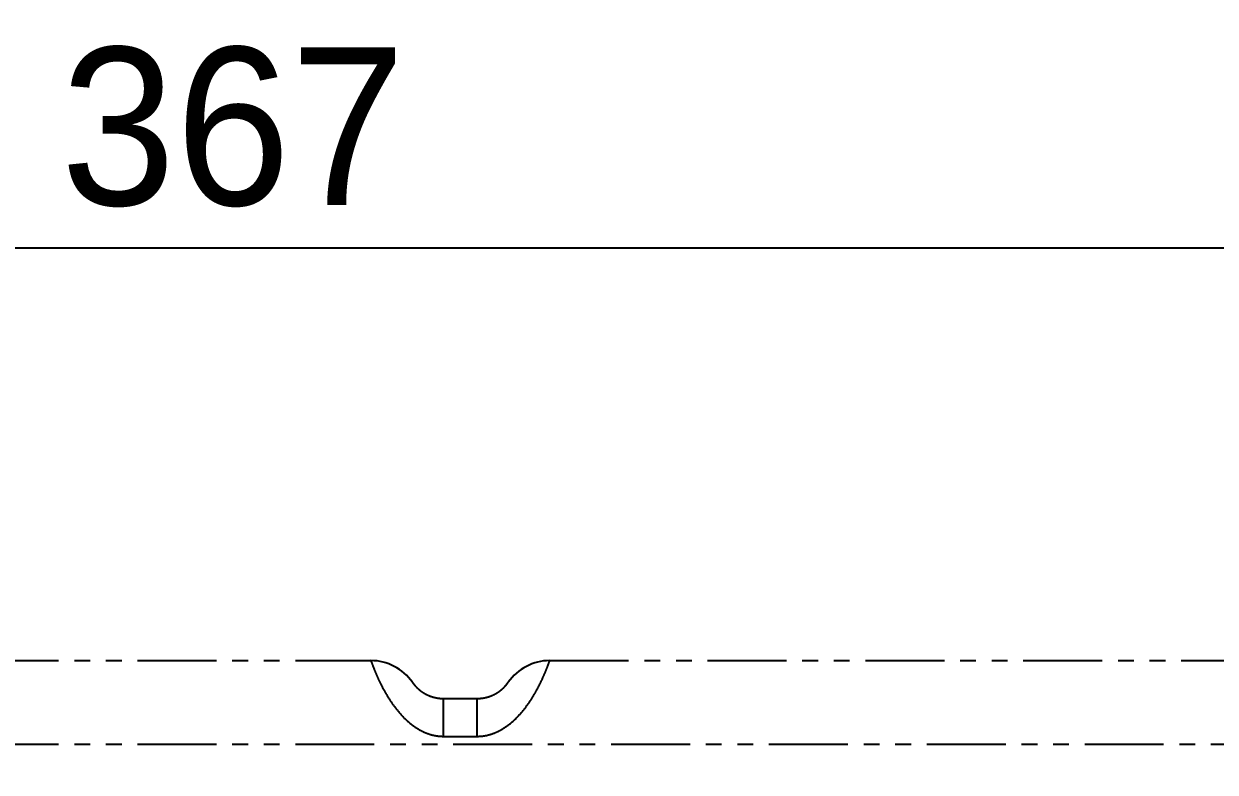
# Model space of a CAD drawing. Header units: inches. Extents: x 0 to 77285, y -118 to 40065.
# Drawn here: x 69452.7 to 69547, y 25550.2 to 25609.5 of the extents above; entities that cross this region are included whole.
import ezdxf

# ---------------------------------------------------------------- set-up
doc = ezdxf.new("R2010")
doc.units = ezdxf.units.IN
doc.header["$LTSCALE"] = 5
doc.header["$MEASUREMENT"] = 0
doc.linetypes.add('PHANTOM', pattern=[2.5, 1.25, -0.25, 0.25, -0.25, 0.25, -0.25])
doc.layers.add('66', color=6, linetype='PHANTOM')
doc.styles.add('SCI', font='')
doc.styles.get('SCI').set_extended_font_data('Gulim')
doc.dimstyles.new('SCH', dxfattribs={"dimtxt": 2.5, "dimasz": 2, "dimexe": 1.25, "dimexo": 0.625, "dimtad": 1, "dimdec": 8, "dimtxsty": 'SCI', "dimcen": 2.5, "dimclrd": 4, "dimclre": 4, "dimclrt": 7, "dimadec": 8, "dimazin": 2, "dimtfac": 1, "dimtdec": 8, "dimtmove": 0, "dimatfit": 3, "dimfxl": 1, "dimarcsym": 0})

# ---------------------------------------------------------------- blocks, each defined once
blk = doc.blocks.new('A$C70e98cdd')
for p, q in [((-32.558, 149.3), (10.922, 149.3)), ((25.081, 149.3), (88.685, 149.3)), ((16.667, 146.3), (19.336, 146.3)), ((16.667, 143.3), (16.667, 146.3)), ((19.336, 143.3), (19.336, 146.3)), ((-32.558, 142.689), (88.685, 142.689)), ((16.667, 143.3), (19.336, 143.3))]:
    blk.add_line(p, q)
for centre, start, end in [((10.922, 145.3), 34.8499, 90), ((25.081, 145.3), 90, 145.1501)]:
    blk.add_arc(centre, 4, start, end)
blk.add_ellipse((16.667, 142.3), major_axis=(0, -3), ratio=0.5, start_param=4.276493, end_param=4.276501)
for points in [[(10.922, 149.3), (10.922, 149.3), (10.928, 149.284), (10.939, 149.253)], [(10.939, 149.253), (10.95, 149.222), (10.966, 149.176), (10.987, 149.116)], [(10.987, 149.116), (11.009, 149.057), (11.036, 148.983), (11.068, 148.896)], [(25.012, 149.106), (25.035, 149.169), (25.052, 149.218), (25.063, 149.251)], [(25.063, 149.251), (25.075, 149.283), (25.081, 149.3), (25.081, 149.3)], [(11.068, 148.896), (11.101, 148.808), (11.14, 148.708), (11.184, 148.595)], [(24.456, 147.753), (24.528, 147.908), (24.594, 148.055), (24.652, 148.191)], [(11.532, 147.785), (11.604, 147.631), (11.682, 147.467), (11.769, 147.298)], [(11.769, 147.298), (11.856, 147.128), (11.95, 146.952), (12.052, 146.773)], [(14.205, 147.586), (14.205, 147.586), (14.209, 147.579), (14.218, 147.566)], [(14.218, 147.566), (14.227, 147.554), (14.24, 147.536), (14.258, 147.512)], [(14.258, 147.512), (14.276, 147.488), (14.299, 147.458), (14.326, 147.423)], [(14.326, 147.423), (14.354, 147.389), (14.387, 147.349), (14.425, 147.306)], [(14.425, 147.306), (14.464, 147.262), (14.509, 147.215), (14.559, 147.165)], [(14.559, 147.165), (14.61, 147.115), (14.667, 147.062), (14.73, 147.009)], [(21.437, 147.158), (21.471, 147.191), (21.502, 147.224), (21.53, 147.254)], [(21.53, 147.254), (21.545, 147.27), (21.558, 147.285), (21.571, 147.299)], [(21.571, 147.299), (21.592, 147.322), (21.611, 147.344), (21.629, 147.365)], [(21.629, 147.365), (21.644, 147.384), (21.659, 147.401), (21.672, 147.417)], [(21.742, 147.508), (21.747, 147.514), (21.751, 147.521), (21.756, 147.526)], [(21.756, 147.526), (21.768, 147.543), (21.777, 147.556), (21.784, 147.566)], [(21.784, 147.566), (21.785, 147.567), (21.786, 147.569), (21.787, 147.571)], [(21.787, 147.571), (21.795, 147.581), (21.798, 147.586), (21.798, 147.586)], [(12.052, 146.773), (12.154, 146.594), (12.264, 146.411), (12.382, 146.229)], [(12.382, 146.229), (12.5, 146.046), (12.625, 145.864), (12.758, 145.686)], [(14.73, 147.009), (14.794, 146.955), (14.864, 146.9), (14.94, 146.847)], [(15.457, 146.555), (15.551, 146.513), (15.647, 146.477), (15.745, 146.445)], [(15.745, 146.445), (15.843, 146.414), (15.942, 146.387), (16.043, 146.366)], [(19.336, 146.3), (19.421, 146.3), (19.508, 146.304), (19.594, 146.311)], [(19.594, 146.311), (19.608, 146.312), (19.621, 146.314), (19.634, 146.315)], [(19.634, 146.315), (19.707, 146.322), (19.781, 146.332), (19.855, 146.345)], [(19.855, 146.345), (19.882, 146.35), (19.909, 146.355), (19.936, 146.361)], [(19.936, 146.361), (19.997, 146.373), (20.059, 146.388), (20.12, 146.404)], [(20.12, 146.404), (20.16, 146.415), (20.201, 146.427), (20.241, 146.44)], [(20.241, 146.44), (20.288, 146.455), (20.334, 146.471), (20.38, 146.488)], [(20.38, 146.488), (20.433, 146.507), (20.485, 146.528), (20.536, 146.55)], [(20.536, 146.55), (20.568, 146.564), (20.599, 146.579), (20.63, 146.594)], [(20.63, 146.594), (20.692, 146.623), (20.753, 146.655), (20.811, 146.688)], [(20.811, 146.688), (20.828, 146.697), (20.846, 146.707), (20.863, 146.717)], [(20.863, 146.717), (20.931, 146.758), (20.995, 146.799), (21.056, 146.842)], [(21.056, 146.842), (21.061, 146.846), (21.066, 146.849), (21.071, 146.853)], [(21.071, 146.853), (21.136, 146.899), (21.197, 146.946), (21.252, 146.992)], [(21.252, 146.992), (21.257, 146.995), (21.261, 146.999), (21.265, 147.002)], [(21.265, 147.002), (21.316, 147.045), (21.363, 147.087), (21.405, 147.128)], [(21.405, 147.128), (21.416, 147.138), (21.426, 147.148), (21.437, 147.158)], [(23.604, 146.203), (23.722, 146.384), (23.831, 146.565), (23.934, 146.743)], [(23.229, 145.665), (23.362, 145.842), (23.487, 146.023), (23.604, 146.203)], [(13.626, 144.69), (13.781, 144.54), (13.941, 144.4), (14.102, 144.273)], [(21.872, 144.251), (22.037, 144.379), (22.199, 144.52), (22.356, 144.67)], [(14.102, 144.273), (14.264, 144.146), (14.427, 144.032), (14.592, 143.929)], [(19.838, 143.336), (20.005, 143.36), (20.173, 143.396), (20.343, 143.445)], [(20.343, 143.445), (20.512, 143.495), (20.684, 143.557), (20.855, 143.634)], [(20.855, 143.634), (21.027, 143.71), (21.199, 143.8), (21.369, 143.903)], [(21.369, 143.903), (21.539, 144.007), (21.707, 144.123), (21.872, 144.251)], [(16.138, 143.34), (16.314, 143.313), (16.49, 143.3), (16.667, 143.3)], [(19.336, 143.3), (19.503, 143.3), (19.67, 143.312), (19.838, 143.336)]]:
    blk.add_open_spline(points, degree=3)
for points, knots in [([(24.652, 148.191), (24.71, 148.327), (24.762, 148.452), (24.807, 148.567), (24.853, 148.681), (24.893, 148.784), (24.927, 148.875), (24.961, 148.965), (24.989, 149.043), (25.012, 149.106)], [0.7222222, 0.7222222, 0.7222222, 0.7222222, 0.7777778, 0.7777778, 0.7777778, 0.8333333, 0.8333333, 0.8333333, 0.8888889, 0.8888889, 0.8888889, 0.8888889]), ([(11.184, 148.595), (11.229, 148.482), (11.28, 148.357), (11.338, 148.222), (11.396, 148.086), (11.46, 147.94), (11.532, 147.785)], [0.2222222, 0.2222222, 0.2222222, 0.2222222, 0.2777778, 0.2777778, 0.2777778, 0.3333333, 0.3333333, 0.3333333, 0.3333333]), ([(21.672, 147.417), (21.683, 147.431), (21.693, 147.444), (21.703, 147.457), (21.718, 147.476), (21.731, 147.493), (21.742, 147.508)], [0.76923077, 0.76923077, 0.76923077, 0.76923077, 0.79994095, 0.79994095, 0.79994095, 0.84615385, 0.84615385, 0.84615385, 0.84615385]), ([(23.934, 146.743), (24.036, 146.921), (24.13, 147.096), (24.217, 147.265), (24.304, 147.434), (24.384, 147.598), (24.456, 147.753)], [0.5555556, 0.5555556, 0.5555556, 0.5555556, 0.6111111, 0.6111111, 0.6111111, 0.6666667, 0.6666667, 0.6666667, 0.6666667]), ([(14.94, 146.847), (15.016, 146.793), (15.098, 146.741), (15.185, 146.692), (15.271, 146.642), (15.363, 146.596), (15.457, 146.555)], [0.5384615, 0.5384615, 0.5384615, 0.5384615, 0.6153846, 0.6153846, 0.6153846, 0.6923077, 0.6923077, 0.6923077, 0.6923077]), ([(16.043, 146.366), (16.145, 146.344), (16.249, 146.327), (16.353, 146.316), (16.457, 146.305), (16.562, 146.3), (16.667, 146.3)], [0.8461538, 0.8461538, 0.8461538, 0.8461538, 0.9230769, 0.9230769, 0.9230769, 1, 1, 1, 1]), ([(12.758, 145.686), (12.89, 145.508), (13.03, 145.333), (13.175, 145.166), (13.32, 144.999), (13.471, 144.84), (13.626, 144.69)], [0.5555556, 0.5555556, 0.5555556, 0.5555556, 0.6111111, 0.6111111, 0.6111111, 0.6666667, 0.6666667, 0.6666667, 0.6666667]), ([(22.356, 144.67), (22.513, 144.82), (22.665, 144.98), (22.811, 145.147), (22.957, 145.314), (23.097, 145.488), (23.229, 145.665)], [0.3333333, 0.3333333, 0.3333333, 0.3333333, 0.3888889, 0.3888889, 0.3888889, 0.4444444, 0.4444444, 0.4444444, 0.4444444]), ([(14.592, 143.929), (14.757, 143.827), (14.924, 143.736), (15.094, 143.658), (15.264, 143.58), (15.436, 143.514), (15.61, 143.46), (15.785, 143.407), (15.961, 143.367), (16.138, 143.34)], [0.7777778, 0.7777778, 0.7777778, 0.7777778, 0.8333333, 0.8333333, 0.8333333, 0.8888889, 0.8888889, 0.8888889, 0.9444444, 0.9444444, 0.9444444, 0.9444444])]:
    blk.add_open_spline(points, degree=3, knots=knots)
blk = doc.blocks.new('A$Cb4de0983')
at = {"layer": '66'}
blk.add_blockref('A$C70e98cdd', (0, 22.5), dxfattribs=at)
blk = doc.blocks.new('*D845')
at = {"color": 4, "lineweight": -2, "transparency": 16777216}
for p, q in [((69285.723, 25381.355), (69285.723, 25597.983)), ((69652.723, 25381.355), (69652.723, 25597.983)), ((69295.723, 25591.733), (69642.723, 25591.733))]:
    blk.add_line(p, q, dxfattribs=at)
at = {"color": 4, "transparency": 16777216}
for points in [[(69295.723, 25593.399), (69295.723, 25590.066), (69285.723, 25591.733)], [(69642.723, 25593.399), (69642.723, 25590.066), (69652.723, 25591.733)]]:
    blk.add_solid(points, dxfattribs=at)
at = {"layer": 'Defpoints', "color": 0, "transparency": 16777216}
for p in [(69652.723, 25591.733), (69285.723, 25378.23, -2129.449), (69652.723, 25378.23, -2129.449)]:
    blk.add_point(p, dxfattribs=at)
at = {"color": 7, "transparency": 16777216, "insert": (69469.223, 25601.274), "char_height": 12.5, "attachment_point": 5, "style": 'SCI'}
blk.add_mtext('367', dxfattribs=at)

msp = doc.modelspace()

# ---------------------------------------------------------------- block references
msp.add_blockref('A$Cb4de0983', (69469.22286911, 25387.23021317, -2129.44904594))

# ---------------------------------------------------------------- dimensions: what is measured, and where the dimension line sits
dim = msp.add_linear_dim(base=(69652.7228691058, 25591.7326379582), p1=(69285.7228691058, 25378.2302131725, -2129.4490459262), p2=(69652.7228691058, 25378.2302131725, -2129.4490459262), dimstyle='SCH', override={"dimscale": 5})
dim.commit()
dim.dimension.update_dxf_attribs({"geometry": '*D845', "text_midpoint": (69469.2228691058, 25601.2740826986)})

doc.saveas('drawing.dxf')
